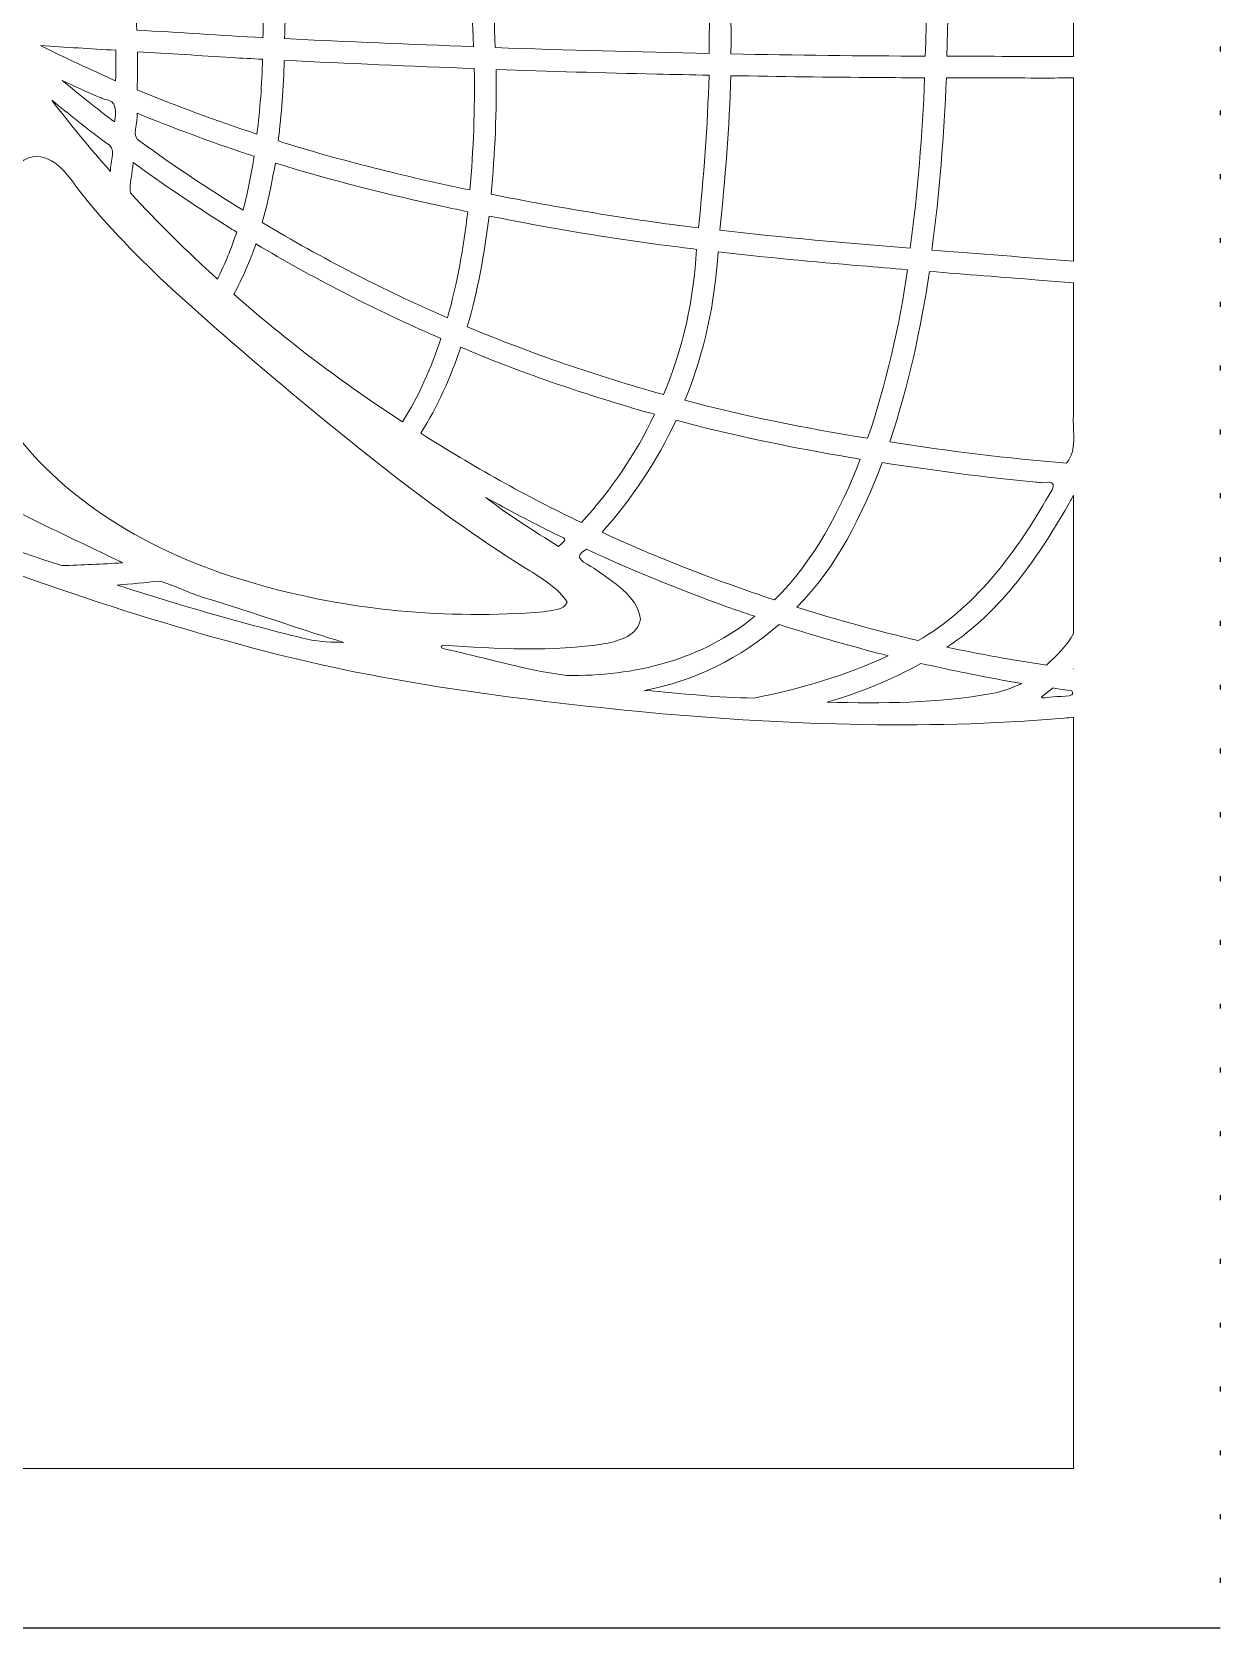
# Model space of a CAD drawing. Header units: millimetres. Extents: x -143 to 122, y -77 to 97.
# Drawn here: x -74.3 to -10.3, y -77.4 to 8.5 of the extents above; entities that cross this region are included whole.
import ezdxf
from ezdxf.lldxf.tags import DXFTag

# ---------------------------------------------------------------- set-up
doc = ezdxf.new("R2010")
doc.units = ezdxf.units.MM
doc.header["$MEASUREMENT"] = 0
doc.layers.add('Capa 1', color=7, linetype='Continuous')
tags = doc.linetypes.add('New Line27', pattern=[43299213.0, 3330708.7, -39968504.3]).pattern_tags.tags
tags[6:7] = [DXFTag(74, 4), DXFTag(75, 0), DXFTag(340, '0'), DXFTag(46, 1.0), DXFTag(50, 0.0), DXFTag(44, 0.0), DXFTag(45, 0.0)]
tags[4:5] = [DXFTag(74, 4), DXFTag(75, 0), DXFTag(340, '0'), DXFTag(46, 1.0), DXFTag(50, 0.0), DXFTag(44, 0.0), DXFTag(45, 0.0)]
tags = doc.linetypes.add('New Line28', pattern=[43299213.0, 3330708.7, -39968504.3]).pattern_tags.tags
tags[6:7] = [DXFTag(74, 4), DXFTag(75, 0), DXFTag(340, '0'), DXFTag(46, 1.0), DXFTag(50, 0.0), DXFTag(44, 0.0), DXFTag(45, 0.0)]
tags[4:5] = [DXFTag(74, 4), DXFTag(75, 0), DXFTag(340, '0'), DXFTag(46, 1.0), DXFTag(50, 0.0), DXFTag(44, 0.0), DXFTag(45, 0.0)]
tags = doc.linetypes.add('New Line29', pattern=[43299213.0, 3330708.7, -39968504.3]).pattern_tags.tags
tags[6:7] = [DXFTag(74, 4), DXFTag(75, 0), DXFTag(340, '0'), DXFTag(46, 1.0), DXFTag(50, 0.0), DXFTag(44, 0.0), DXFTag(45, 0.0)]
tags[4:5] = [DXFTag(74, 4), DXFTag(75, 0), DXFTag(340, '0'), DXFTag(46, 1.0), DXFTag(50, 0.0), DXFTag(44, 0.0), DXFTag(45, 0.0)]
tags = doc.linetypes.add('New Line30', pattern=[43299213.0, 3330708.7, -39968504.3]).pattern_tags.tags
tags[6:7] = [DXFTag(74, 4), DXFTag(75, 0), DXFTag(340, '0'), DXFTag(46, 1.0), DXFTag(50, 0.0), DXFTag(44, 0.0), DXFTag(45, 0.0)]
tags[4:5] = [DXFTag(74, 4), DXFTag(75, 0), DXFTag(340, '0'), DXFTag(46, 1.0), DXFTag(50, 0.0), DXFTag(44, 0.0), DXFTag(45, 0.0)]
tags = doc.linetypes.add('New Line31', pattern=[43299213.0, 3330708.7, -39968504.3]).pattern_tags.tags
tags[6:7] = [DXFTag(74, 4), DXFTag(75, 0), DXFTag(340, '0'), DXFTag(46, 1.0), DXFTag(50, 0.0), DXFTag(44, 0.0), DXFTag(45, 0.0)]
tags[4:5] = [DXFTag(74, 4), DXFTag(75, 0), DXFTag(340, '0'), DXFTag(46, 1.0), DXFTag(50, 0.0), DXFTag(44, 0.0), DXFTag(45, 0.0)]
tags = doc.linetypes.add('New Line32', pattern=[43299213.0, 3330708.7, -39968504.3]).pattern_tags.tags
tags[6:7] = [DXFTag(74, 4), DXFTag(75, 0), DXFTag(340, '0'), DXFTag(46, 1.0), DXFTag(50, 0.0), DXFTag(44, 0.0), DXFTag(45, 0.0)]
tags[4:5] = [DXFTag(74, 4), DXFTag(75, 0), DXFTag(340, '0'), DXFTag(46, 1.0), DXFTag(50, 0.0), DXFTag(44, 0.0), DXFTag(45, 0.0)]
tags = doc.linetypes.add('New Line33', pattern=[43299213.0, 3330708.7, -39968504.3]).pattern_tags.tags
tags[6:7] = [DXFTag(74, 4), DXFTag(75, 0), DXFTag(340, '0'), DXFTag(46, 1.0), DXFTag(50, 0.0), DXFTag(44, 0.0), DXFTag(45, 0.0)]
tags[4:5] = [DXFTag(74, 4), DXFTag(75, 0), DXFTag(340, '0'), DXFTag(46, 1.0), DXFTag(50, 0.0), DXFTag(44, 0.0), DXFTag(45, 0.0)]
tags = doc.linetypes.add('New Line34', pattern=[43299213.0, 3330708.7, -39968504.3]).pattern_tags.tags
tags[6:7] = [DXFTag(74, 4), DXFTag(75, 0), DXFTag(340, '0'), DXFTag(46, 1.0), DXFTag(50, 0.0), DXFTag(44, 0.0), DXFTag(45, 0.0)]
tags[4:5] = [DXFTag(74, 4), DXFTag(75, 0), DXFTag(340, '0'), DXFTag(46, 1.0), DXFTag(50, 0.0), DXFTag(44, 0.0), DXFTag(45, 0.0)]
tags = doc.linetypes.add('New Line35', pattern=[43299213.0, 3330708.7, -39968504.3]).pattern_tags.tags
tags[6:7] = [DXFTag(74, 4), DXFTag(75, 0), DXFTag(340, '0'), DXFTag(46, 1.0), DXFTag(50, 0.0), DXFTag(44, 0.0), DXFTag(45, 0.0)]
tags[4:5] = [DXFTag(74, 4), DXFTag(75, 0), DXFTag(340, '0'), DXFTag(46, 1.0), DXFTag(50, 0.0), DXFTag(44, 0.0), DXFTag(45, 0.0)]
tags = doc.linetypes.add('New Line36', pattern=[43299213.0, 3330708.7, -39968504.3]).pattern_tags.tags
tags[6:7] = [DXFTag(74, 4), DXFTag(75, 0), DXFTag(340, '0'), DXFTag(46, 1.0), DXFTag(50, 0.0), DXFTag(44, 0.0), DXFTag(45, 0.0)]
tags[4:5] = [DXFTag(74, 4), DXFTag(75, 0), DXFTag(340, '0'), DXFTag(46, 1.0), DXFTag(50, 0.0), DXFTag(44, 0.0), DXFTag(45, 0.0)]
tags = doc.linetypes.add('New Line37', pattern=[43299213.0, 3330708.7, -39968504.3]).pattern_tags.tags
tags[6:7] = [DXFTag(74, 4), DXFTag(75, 0), DXFTag(340, '0'), DXFTag(46, 1.0), DXFTag(50, 0.0), DXFTag(44, 0.0), DXFTag(45, 0.0)]
tags[4:5] = [DXFTag(74, 4), DXFTag(75, 0), DXFTag(340, '0'), DXFTag(46, 1.0), DXFTag(50, 0.0), DXFTag(44, 0.0), DXFTag(45, 0.0)]
tags = doc.linetypes.add('New Line38', pattern=[43299213.0, 3330708.7, -39968504.3]).pattern_tags.tags
tags[6:7] = [DXFTag(74, 4), DXFTag(75, 0), DXFTag(340, '0'), DXFTag(46, 1.0), DXFTag(50, 0.0), DXFTag(44, 0.0), DXFTag(45, 0.0)]
tags[4:5] = [DXFTag(74, 4), DXFTag(75, 0), DXFTag(340, '0'), DXFTag(46, 1.0), DXFTag(50, 0.0), DXFTag(44, 0.0), DXFTag(45, 0.0)]
tags = doc.linetypes.add('New Line39', pattern=[43299213.0, 3330708.7, -39968504.3]).pattern_tags.tags
tags[6:7] = [DXFTag(74, 4), DXFTag(75, 0), DXFTag(340, '0'), DXFTag(46, 1.0), DXFTag(50, 0.0), DXFTag(44, 0.0), DXFTag(45, 0.0)]
tags[4:5] = [DXFTag(74, 4), DXFTag(75, 0), DXFTag(340, '0'), DXFTag(46, 1.0), DXFTag(50, 0.0), DXFTag(44, 0.0), DXFTag(45, 0.0)]
tags = doc.linetypes.add('New Line40', pattern=[43299213.0, 3330708.7, -39968504.3]).pattern_tags.tags
tags[6:7] = [DXFTag(74, 4), DXFTag(75, 0), DXFTag(340, '0'), DXFTag(46, 1.0), DXFTag(50, 0.0), DXFTag(44, 0.0), DXFTag(45, 0.0)]
tags[4:5] = [DXFTag(74, 4), DXFTag(75, 0), DXFTag(340, '0'), DXFTag(46, 1.0), DXFTag(50, 0.0), DXFTag(44, 0.0), DXFTag(45, 0.0)]
tags = doc.linetypes.add('New Line41', pattern=[43299213.0, 3330708.7, -39968504.3]).pattern_tags.tags
tags[6:7] = [DXFTag(74, 4), DXFTag(75, 0), DXFTag(340, '0'), DXFTag(46, 1.0), DXFTag(50, 0.0), DXFTag(44, 0.0), DXFTag(45, 0.0)]
tags[4:5] = [DXFTag(74, 4), DXFTag(75, 0), DXFTag(340, '0'), DXFTag(46, 1.0), DXFTag(50, 0.0), DXFTag(44, 0.0), DXFTag(45, 0.0)]
tags = doc.linetypes.add('New Line42', pattern=[43299213.0, 3330708.7, -39968504.3]).pattern_tags.tags
tags[6:7] = [DXFTag(74, 4), DXFTag(75, 0), DXFTag(340, '0'), DXFTag(46, 1.0), DXFTag(50, 0.0), DXFTag(44, 0.0), DXFTag(45, 0.0)]
tags[4:5] = [DXFTag(74, 4), DXFTag(75, 0), DXFTag(340, '0'), DXFTag(46, 1.0), DXFTag(50, 0.0), DXFTag(44, 0.0), DXFTag(45, 0.0)]
tags = doc.linetypes.add('New Line43', pattern=[43299213.0, 3330708.7, -39968504.3]).pattern_tags.tags
tags[6:7] = [DXFTag(74, 4), DXFTag(75, 0), DXFTag(340, '0'), DXFTag(46, 1.0), DXFTag(50, 0.0), DXFTag(44, 0.0), DXFTag(45, 0.0)]
tags[4:5] = [DXFTag(74, 4), DXFTag(75, 0), DXFTag(340, '0'), DXFTag(46, 1.0), DXFTag(50, 0.0), DXFTag(44, 0.0), DXFTag(45, 0.0)]
tags = doc.linetypes.add('New Line44', pattern=[43299213.0, 3330708.7, -39968504.3]).pattern_tags.tags
tags[6:7] = [DXFTag(74, 4), DXFTag(75, 0), DXFTag(340, '0'), DXFTag(46, 1.0), DXFTag(50, 0.0), DXFTag(44, 0.0), DXFTag(45, 0.0)]
tags[4:5] = [DXFTag(74, 4), DXFTag(75, 0), DXFTag(340, '0'), DXFTag(46, 1.0), DXFTag(50, 0.0), DXFTag(44, 0.0), DXFTag(45, 0.0)]
tags = doc.linetypes.add('New Line45', pattern=[43299213.0, 3330708.7, -39968504.3]).pattern_tags.tags
tags[6:7] = [DXFTag(74, 4), DXFTag(75, 0), DXFTag(340, '0'), DXFTag(46, 1.0), DXFTag(50, 0.0), DXFTag(44, 0.0), DXFTag(45, 0.0)]
tags[4:5] = [DXFTag(74, 4), DXFTag(75, 0), DXFTag(340, '0'), DXFTag(46, 1.0), DXFTag(50, 0.0), DXFTag(44, 0.0), DXFTag(45, 0.0)]
tags = doc.linetypes.add('New Line46', pattern=[43299213.0, 3330708.7, -39968504.3]).pattern_tags.tags
tags[6:7] = [DXFTag(74, 4), DXFTag(75, 0), DXFTag(340, '0'), DXFTag(46, 1.0), DXFTag(50, 0.0), DXFTag(44, 0.0), DXFTag(45, 0.0)]
tags[4:5] = [DXFTag(74, 4), DXFTag(75, 0), DXFTag(340, '0'), DXFTag(46, 1.0), DXFTag(50, 0.0), DXFTag(44, 0.0), DXFTag(45, 0.0)]
tags = doc.linetypes.add('New Line47', pattern=[43299213.0, 3330708.7, -39968504.3]).pattern_tags.tags
tags[6:7] = [DXFTag(74, 4), DXFTag(75, 0), DXFTag(340, '0'), DXFTag(46, 1.0), DXFTag(50, 0.0), DXFTag(44, 0.0), DXFTag(45, 0.0)]
tags[4:5] = [DXFTag(74, 4), DXFTag(75, 0), DXFTag(340, '0'), DXFTag(46, 1.0), DXFTag(50, 0.0), DXFTag(44, 0.0), DXFTag(45, 0.0)]
tags = doc.linetypes.add('New Line48', pattern=[43299213.0, 3330708.7, -39968504.3]).pattern_tags.tags
tags[6:7] = [DXFTag(74, 4), DXFTag(75, 0), DXFTag(340, '0'), DXFTag(46, 1.0), DXFTag(50, 0.0), DXFTag(44, 0.0), DXFTag(45, 0.0)]
tags[4:5] = [DXFTag(74, 4), DXFTag(75, 0), DXFTag(340, '0'), DXFTag(46, 1.0), DXFTag(50, 0.0), DXFTag(44, 0.0), DXFTag(45, 0.0)]
tags = doc.linetypes.add('New Line49', pattern=[43299213.0, 3330708.7, -39968504.3]).pattern_tags.tags
tags[6:7] = [DXFTag(74, 4), DXFTag(75, 0), DXFTag(340, '0'), DXFTag(46, 1.0), DXFTag(50, 0.0), DXFTag(44, 0.0), DXFTag(45, 0.0)]
tags[4:5] = [DXFTag(74, 4), DXFTag(75, 0), DXFTag(340, '0'), DXFTag(46, 1.0), DXFTag(50, 0.0), DXFTag(44, 0.0), DXFTag(45, 0.0)]
tags = doc.linetypes.add('New Line50', pattern=[43299213.0, 3330708.7, -39968504.3]).pattern_tags.tags
tags[6:7] = [DXFTag(74, 4), DXFTag(75, 0), DXFTag(340, '0'), DXFTag(46, 1.0), DXFTag(50, 0.0), DXFTag(44, 0.0), DXFTag(45, 0.0)]
tags[4:5] = [DXFTag(74, 4), DXFTag(75, 0), DXFTag(340, '0'), DXFTag(46, 1.0), DXFTag(50, 0.0), DXFTag(44, 0.0), DXFTag(45, 0.0)]
tags = doc.linetypes.add('New Line51', pattern=[43299213.0, 3330708.7, -39968504.3]).pattern_tags.tags
tags[6:7] = [DXFTag(74, 4), DXFTag(75, 0), DXFTag(340, '0'), DXFTag(46, 1.0), DXFTag(50, 0.0), DXFTag(44, 0.0), DXFTag(45, 0.0)]
tags[4:5] = [DXFTag(74, 4), DXFTag(75, 0), DXFTag(340, '0'), DXFTag(46, 1.0), DXFTag(50, 0.0), DXFTag(44, 0.0), DXFTag(45, 0.0)]

msp = doc.modelspace()

# ---------------------------------------------------------------- linework, layer by layer
at = {"layer": 'Capa 1', "lineweight": 25}
msp.add_open_spline([(-10.3061, -77.448), (-10.3061, -77.448), (-142.7504, -77.448), (-142.7504, -77.448), (-142.7504, -77.448), (-142.7504, -77.448), (-142.7504, 97.0935), (-142.7504, 97.0935), (-142.7504, 97.0935), (-142.7504, 97.0935), (-10.3061, 97.0935), (-10.3061, 97.0935)], degree=3, knots=[0, 0, 0, 0, 0.25, 0.25, 0.25, 0.25, 0.5, 0.5, 0.5, 0.5, 1, 1, 1, 1], dxfattribs=at)
at = {"layer": 'Capa 1', "lineweight": 9}
for points, knots in [([(-19.8606, 18.3972), (-21.6492, 18.2599), (-23.4382, 18.1271), (-25.2271, 17.993), (-25.2271, 17.993), (-24.8526, 14.4137), (-24.8918, 10.8086), (-25.0207, 7.2171), (-25.0207, 7.2171), (-22.7474, 7.2184), (-20.4741, 7.1911), (-18.2008, 7.2085), (-18.2008, 7.2085), (-18.2008, 10.9753), (-18.2008, 14.7422), (-18.2008, 18.509), (-18.2008, 18.509), (-18.7541, 18.4717), (-19.3073, 18.4345), (-19.8606, 18.3972)], [0, 0, 0, 0, 0.1666667, 0.1666667, 0.1666667, 0.1666667, 0.3333333, 0.3333333, 0.3333333, 0.3333333, 0.5, 0.5, 0.5, 0.5, 0.6666667, 0.6666667, 0.6666667, 0.6666667, 1, 1, 1, 1]), ([(-26.0957, 12.876), (-26.1201, 14.5537), (-26.2318, 16.229), (-26.3967, 17.8985), (-26.3967, 17.8985), (-29.9848, 17.6364), (-33.5694, 17.3262), (-37.1468, 16.9439), (-37.1468, 16.9439), (-36.7531, 13.7587), (-36.6111, 10.5457), (-36.648, 7.3376), (-36.648, 7.3376), (-33.1596, 7.2699), (-29.6708, 7.2318), (-26.1817, 7.2172), (-26.1817, 7.2172), (-26.1192, 9.1028), (-26.0716, 10.9894), (-26.0957, 12.8761), (-26.0957, 12.8761), (-26.0957, 12.8761), (-26.0957, 12.876), (-26.0957, 12.876)], [0, 0, 0, 0, 0.1428571, 0.1428571, 0.1428571, 0.1428571, 0.2857143, 0.2857143, 0.2857143, 0.2857143, 0.4285714, 0.4285714, 0.4285714, 0.4285714, 0.5714286, 0.5714286, 0.5714286, 0.5714286, 0.7142857, 0.7142857, 0.7142857, 0.7142857, 1, 1, 1, 1]), ([(-37.8176, 10.1669), (-37.8675, 12.3924), (-38.0338, 14.6144), (-38.3078, 16.8234), (-38.3078, 16.8234), (-42.1556, 16.3757), (-45.9932, 15.8413), (-49.8147, 15.2066), (-49.8147, 15.2066), (-49.551, 12.7061), (-49.4165, 10.1942), (-49.3417, 7.6815), (-49.3417, 7.6815), (-45.5041, 7.5454), (-41.6654, 7.4418), (-37.8262, 7.3633), (-37.8262, 7.3633), (-37.8126, 8.2978), (-37.7998, 9.2324), (-37.8176, 10.1669)], [0, 0, 0, 0, 0.1666667, 0.1666667, 0.1666667, 0.1666667, 0.3333333, 0.3333333, 0.3333333, 0.3333333, 0.5, 0.5, 0.5, 0.5, 0.6666667, 0.6666667, 0.6666667, 0.6666667, 1, 1, 1, 1]), ([(-50.5457, 8.6361), (-50.6153, 10.7643), (-50.7584, 12.8905), (-50.9757, 15.0088), (-50.9757, 15.0088), (-54.319, 14.4371), (-57.6451, 13.7614), (-60.9432, 12.9706), (-60.9432, 12.9706), (-60.7631, 11.3756), (-60.6055, 9.7699), (-60.6852, 8.1631), (-60.6852, 8.1631), (-57.2952, 7.9886), (-53.9028, 7.8659), (-50.5113, 7.7245), (-50.5113, 7.7245), (-50.5228, 8.0284), (-50.5342, 8.3322), (-50.5457, 8.6361)], [0, 0, 0, 0, 0.1666667, 0.1666667, 0.1666667, 0.1666667, 0.3333333, 0.3333333, 0.3333333, 0.3333333, 0.5, 0.5, 0.5, 0.5, 0.6666667, 0.6666667, 0.6666667, 0.6666667, 1, 1, 1, 1]), ([(-61.8548, 9.9347), (-61.902, 10.8632), (-61.9893, 11.7891), (-62.0956, 12.7125), (-62.0956, 12.7125), (-64.3409, 12.1408), (-66.5713, 11.5104), (-68.7779, 10.8033), (-68.7779, 10.8033), (-68.7261, 10.0784), (-68.674, 9.3535), (-68.6403, 8.6275), (-68.6403, 8.6275), (-66.3787, 8.4855), (-64.1176, 8.3367), (-61.8548, 8.2147), (-61.8548, 8.2147), (-61.8343, 8.7876), (-61.8258, 9.362), (-61.8548, 9.9347)], [0, 0, 0, 0, 0.1666667, 0.1666667, 0.1666667, 0.1666667, 0.3333333, 0.3333333, 0.3333333, 0.3333333, 0.5, 0.5, 0.5, 0.5, 0.6666667, 0.6666667, 0.6666667, 0.6666667, 1, 1, 1, 1]), ([(-69.7755, 7.5353), (-71.1284, 7.6209), (-72.4819, 7.6979), (-73.8347, 7.7847), (-73.8347, 7.7847), (-72.4979, 7.1259), (-71.1447, 6.4977), (-69.7841, 5.8927), (-69.7841, 5.8927), (-69.7846, 6.4403), (-69.7578, 6.9879), (-69.7755, 7.5353)], [0, 0, 0, 0, 0.25, 0.25, 0.25, 0.25, 0.5, 0.5, 0.5, 0.5, 1, 1, 1, 1]), ([(-63.5404, 7.1397), (-65.2314, 7.2513), (-66.923, 7.3532), (-68.6145, 7.4579), (-68.6145, 7.4579), (-68.5958, 6.7728), (-68.6103, 6.0875), (-68.6231, 5.4025), (-68.6231, 5.4025), (-66.5084, 4.5316), (-64.3556, 3.7462), (-62.173, 3.0203), (-62.173, 3.0203), (-62.0077, 4.3588), (-61.9089, 5.7056), (-61.872, 7.0537), (-61.872, 7.0537), (-62.4281, 7.0824), (-62.9843, 7.111), (-63.5404, 7.1397)], [0, 0, 0, 0, 0.1666667, 0.1666667, 0.1666667, 0.1666667, 0.3333333, 0.3333333, 0.3333333, 0.3333333, 0.5, 0.5, 0.5, 0.5, 0.6666667, 0.6666667, 0.6666667, 0.6666667, 1, 1, 1, 1]), ([(-50.4683, 6.5463), (-53.88, 6.6876), (-57.292, 6.8243), (-60.7024, 6.9935), (-60.7024, 6.9935), (-60.7399, 5.5415), (-60.8435, 4.0902), (-61.0378, 2.6505), (-61.0378, 2.6505), (-57.6442, 1.589), (-54.1886, 0.7365), (-50.7091, 0.0103), (-50.7091, 0.0103), (-50.5107, 2.182), (-50.4312, 4.366), (-50.4683, 6.5464), (-50.4683, 6.5464), (-50.4683, 6.5464), (-50.4683, 6.5463), (-50.4683, 6.5463)], [0, 0, 0, 0, 0.1666667, 0.1666667, 0.1666667, 0.1666667, 0.3333333, 0.3333333, 0.3333333, 0.3333333, 0.5, 0.5, 0.5, 0.5, 0.6666667, 0.6666667, 0.6666667, 0.6666667, 1, 1, 1, 1]), ([(-40.647, 6.2539), (-43.5313, 6.3202), (-46.4156, 6.3962), (-49.2987, 6.5033), (-49.2987, 6.5033), (-49.2522, 4.2586), (-49.3528, 2.0127), (-49.5653, -0.222), (-49.5653, -0.222), (-45.8639, -0.9564), (-42.138, -1.5668), (-38.3938, -2.0366), (-38.3938, -2.0366), (-38.1161, 0.6998), (-37.9046, 3.4438), (-37.8262, 6.1937), (-37.8262, 6.1937), (-38.7665, 6.2138), (-39.7068, 6.2338), (-40.647, 6.2539)], [0, 0, 0, 0, 0.1666667, 0.1666667, 0.1666667, 0.1666667, 0.3333333, 0.3333333, 0.3333333, 0.3333333, 0.5, 0.5, 0.5, 0.5, 0.6666667, 0.6666667, 0.6666667, 0.6666667, 1, 1, 1, 1]), ([(-28.7531, 6.0647), (-31.3877, 6.0876), (-34.0223, 6.1207), (-36.6566, 6.1679), (-36.6566, 6.1679), (-36.732, 3.3861), (-36.9575, 0.6106), (-37.2414, -2.157), (-37.2414, -2.157), (-33.8347, -2.5537), (-30.4171, -2.8457), (-26.9987, -3.1202), (-26.9987, -3.1202), (-26.5808, -0.0775), (-26.3387, 2.9878), (-26.2161, 6.0561), (-26.2161, 6.0561), (-27.0618, 6.0589), (-27.9074, 6.0618), (-28.7531, 6.0647)], [0, 0, 0, 0, 0.1666667, 0.1666667, 0.1666667, 0.1666667, 0.3333333, 0.3333333, 0.3333333, 0.3333333, 0.5, 0.5, 0.5, 0.5, 0.6666667, 0.6666667, 0.6666667, 0.6666667, 1, 1, 1, 1]), ([(-19.8434, 6.0389), (-21.5777, 6.0493), (-23.3121, 6.0514), (-25.0465, 6.0561), (-25.0465, 6.0561), (-25.1811, 2.954), (-25.4098, -0.1459), (-25.8291, -3.2234), (-25.8291, -3.2234), (-23.2863, -3.4238), (-20.7435, -3.6242), (-18.2008, -3.8254), (-18.2008, -3.8254), (-18.2008, -0.5344), (-18.2008, 2.7565), (-18.2008, 6.0475), (-18.2008, 6.0475), (-18.7483, 6.0447), (-19.2959, 6.0418), (-19.8434, 6.0389)], [0, 0, 0, 0, 0.1666667, 0.1666667, 0.1666667, 0.1666667, 0.3333333, 0.3333333, 0.3333333, 0.3333333, 0.5, 0.5, 0.5, 0.5, 0.6666667, 0.6666667, 0.6666667, 0.6666667, 1, 1, 1, 1]), ([(-70.6269, 4.9897), (-71.3081, 5.2795), (-71.9821, 5.5933), (-72.6565, 5.9013), (-72.6565, 5.9013), (-71.7293, 5.1461), (-70.8022, 4.39), (-69.8443, 3.6739), (-69.8443, 3.6739), (-69.7702, 4.2448), (-69.6678, 4.8302), (-70.4109, 4.8971), (-70.4109, 4.8971), (-70.4829, 4.928), (-70.5549, 4.9588), (-70.6269, 4.9897)], [0, 0, 0, 0, 0.2, 0.2, 0.2, 0.2, 0.4, 0.4, 0.4, 0.4, 0.6, 0.6, 0.6, 0.6, 1, 1, 1, 1]), ([(-70.4033, 2.6247), (-71.3624, 3.3401), (-72.2935, 4.0918), (-73.2241, 4.8435), (-73.2241, 4.8435), (-72.2075, 3.534), (-71.1659, 2.2427), (-70.0593, 1.0079), (-70.0593, 1.0079), (-70.0937, 1.5481), (-69.6657, 2.3031), (-70.3328, 2.5702), (-70.3328, 2.5702), (-70.3328, 2.5702), (-70.4033, 2.6248), (-70.4033, 2.6248), (-70.4033, 2.6248), (-70.4033, 2.6248), (-70.4033, 2.6247), (-70.4033, 2.6247)], [0, 0, 0, 0, 0.1666667, 0.1666667, 0.1666667, 0.1666667, 0.3333333, 0.3333333, 0.3333333, 0.3333333, 0.5, 0.5, 0.5, 0.5, 0.6666667, 0.6666667, 0.6666667, 0.6666667, 1, 1, 1, 1]), ([(-63.0674, 2.0657), (-64.9409, 2.7082), (-66.7972, 3.4002), (-68.6317, 4.1469), (-68.6317, 4.1469), (-68.5451, 3.635), (-69.0278, 2.8784), (-68.4218, 2.6077), (-68.4218, 2.6077), (-66.643, 1.2871), (-64.7896, 0.0818), (-62.9213, -1.082), (-62.9213, -1.082), (-62.6665, -0.126), (-62.4807, 0.8473), (-62.3279, 1.8248), (-62.3279, 1.8248), (-62.5744, 1.9051), (-62.821, 1.9853), (-63.0675, 2.0656), (-63.0675, 2.0656), (-63.0675, 2.0656), (-63.0674, 2.0657), (-63.0674, 2.0657)], [0, 0, 0, 0, 0.1428571, 0.1428571, 0.1428571, 0.1428571, 0.2857143, 0.2857143, 0.2857143, 0.2857143, 0.4285714, 0.4285714, 0.4285714, 0.4285714, 0.5714286, 0.5714286, 0.5714286, 0.5714286, 0.7142857, 0.7142857, 0.7142857, 0.7142857, 1, 1, 1, 1]), ([(-45.4716, -22.1866), (-45.9231, -21.4525), (-46.7841, -20.9522), (-47.4874, -20.4949), (-47.4874, -20.4949), (-52.3455, -17.4987), (-56.7909, -13.8601), (-61.1725, -10.2041), (-61.1725, -10.2041), (-64.8833, -7.0185), (-68.7002, -3.8687), (-71.7535, -0.0241), (-71.7535, -0.0241), (-72.3671, 0.8525), (-73.2429, 2.1227), (-74.4797, 1.7389), (-74.4797, 1.7389), (-75.8687, 1.1335), (-76.5175, -0.3965), (-77.0511, -1.7011), (-77.0511, -1.7011), (-78.3984, -5.2868), (-77.9274, -9.5843), (-75.5625, -12.6009), (-75.5625, -12.6009), (-72.3956, -17.0309), (-67.4067, -19.7365), (-62.2762, -21.1889), (-62.2762, -21.1889), (-57.2483, -22.6377), (-51.9461, -23.1242), (-46.7358, -22.7111), (-46.7358, -22.7111), (-46.3259, -22.6128), (-45.6228, -22.6581), (-45.4716, -22.1865), (-45.4716, -22.1865), (-45.4716, -22.1865), (-45.4716, -22.1866), (-45.4716, -22.1866)], [0, 0, 0, 0, 0.0909091, 0.0909091, 0.0909091, 0.0909091, 0.1818182, 0.1818182, 0.1818182, 0.1818182, 0.2727273, 0.2727273, 0.2727273, 0.2727273, 0.3636364, 0.3636364, 0.3636364, 0.3636364, 0.4545455, 0.4545455, 0.4545455, 0.4545455, 0.5454545, 0.5454545, 0.5454545, 0.5454545, 0.6363636, 0.6363636, 0.6363636, 0.6363636, 0.7272727, 0.7272727, 0.7272727, 0.7272727, 0.8181818, 0.8181818, 0.8181818, 0.8181818, 1, 1, 1, 1]), ([(-63.9188, -1.856), (-65.5879, -0.7883), (-67.2357, 0.3287), (-68.8467, 1.4894), (-68.8467, 1.4894), (-68.8601, 0.9494), (-69.0753, 0.3475), (-68.9868, -0.1472), (-68.9868, -0.1472), (-67.5018, -1.7681), (-65.93, -3.3078), (-64.3058, -4.7887), (-64.3058, -4.7887), (-63.8932, -3.9742), (-63.5516, -3.1269), (-63.2652, -2.2603), (-63.2652, -2.2603), (-63.4831, -2.1256), (-63.7009, -1.9908), (-63.9188, -1.8561), (-63.9188, -1.8561), (-63.9188, -1.8561), (-63.9188, -1.856), (-63.9188, -1.856)], [0, 0, 0, 0, 0.1428571, 0.1428571, 0.1428571, 0.1428571, 0.2857143, 0.2857143, 0.2857143, 0.2857143, 0.4285714, 0.4285714, 0.4285714, 0.4285714, 0.5714286, 0.5714286, 0.5714286, 0.5714286, 0.7142857, 0.7142857, 0.7142857, 0.7142857, 1, 1, 1, 1]), ([(-52.0507, -0.9014), (-55.1246, -0.2347), (-58.1809, 0.5243), (-61.184, 1.4636), (-61.184, 1.4636), (-61.3742, 0.3881), (-61.5792, -0.6876), (-61.8892, -1.7356), (-61.8892, -1.7356), (-58.687, -3.6703), (-55.351, -5.3848), (-51.9131, -6.8699), (-51.9131, -6.8699), (-51.3834, -5.0021), (-51.0496, -3.0857), (-50.8209, -1.1594), (-50.8209, -1.1594), (-51.2308, -1.0734), (-51.6408, -0.9874), (-52.0507, -0.9014)], [0, 0, 0, 0, 0.1666667, 0.1666667, 0.1666667, 0.1666667, 0.3333333, 0.3333333, 0.3333333, 0.3333333, 0.5, 0.5, 0.5, 0.5, 0.6666667, 0.6666667, 0.6666667, 0.6666667, 1, 1, 1, 1]), ([(-39.83, -3.017), (-43.13, -2.5912), (-46.4143, -2.0442), (-49.6771, -1.3916), (-49.6771, -1.3916), (-49.921, -3.4062), (-50.2821, -5.4099), (-50.8467, -7.3601), (-50.8467, -7.3601), (-47.4203, -8.7875), (-43.8714, -10.0112), (-40.2772, -11.0065), (-40.2772, -11.0065), (-39.2282, -8.5518), (-38.6428, -5.8716), (-38.5056, -3.189), (-38.5056, -3.189), (-38.9471, -3.1317), (-39.3885, -3.0743), (-39.83, -3.017)], [0, 0, 0, 0, 0.1666667, 0.1666667, 0.1666667, 0.1666667, 0.3333333, 0.3333333, 0.3333333, 0.3333333, 0.5, 0.5, 0.5, 0.5, 0.6666667, 0.6666667, 0.6666667, 0.6666667, 1, 1, 1, 1]), ([(-52.8161, -7.747), (-56.0491, -6.3245), (-59.1976, -4.7025), (-62.2332, -2.8965), (-62.2332, -2.8965), (-62.5472, -3.8357), (-62.9513, -4.7303), (-63.42, -5.6055), (-63.42, -5.6055), (-60.5648, -8.113), (-57.5239, -10.409), (-54.3383, -12.477), (-54.3383, -12.477), (-53.4435, -11.0804), (-52.7907, -9.5486), (-52.2657, -7.9878), (-52.2657, -7.9878), (-52.4492, -7.9075), (-52.6326, -7.8273), (-52.8161, -7.747)], [0, 0, 0, 0, 0.1666667, 0.1666667, 0.1666667, 0.1666667, 0.3333333, 0.3333333, 0.3333333, 0.3333333, 0.5, 0.5, 0.5, 0.5, 0.6666667, 0.6666667, 0.6666667, 0.6666667, 1, 1, 1, 1]), ([(-29.6303, -4.0748), (-32.2054, -3.8621), (-34.7775, -3.6128), (-37.3446, -3.318), (-37.3446, -3.318), (-37.5134, -6.0577), (-38.066, -8.7811), (-39.1334, -11.3161), (-39.1334, -11.3161), (-35.8929, -12.1832), (-32.5957, -12.8195), (-29.2863, -13.3629), (-29.2863, -13.3629), (-28.2711, -10.417), (-27.593, -7.3615), (-27.1363, -4.2812), (-27.1363, -4.2812), (-27.9676, -4.2124), (-28.799, -4.1436), (-29.6303, -4.0748)], [0, 0, 0, 0, 0.1666667, 0.1666667, 0.1666667, 0.1666667, 0.3333333, 0.3333333, 0.3333333, 0.3333333, 0.5, 0.5, 0.5, 0.5, 0.6666667, 0.6666667, 0.6666667, 0.6666667, 1, 1, 1, 1]), ([(-20.0928, -4.8402), (-22.0482, -4.6895), (-24.0031, -4.5316), (-25.9581, -4.3758), (-25.9581, -4.3758), (-26.4265, -7.4869), (-27.0867, -10.5796), (-28.0995, -13.5607), (-28.0995, -13.5607), (-24.9402, -14.0485), (-21.7662, -14.4494), (-18.5792, -14.7045), (-18.5792, -14.7045), (-17.9729, -13.9773), (-18.2669, -13.0213), (-18.2008, -12.1569), (-18.2008, -12.1569), (-18.2008, -9.7667), (-18.2008, -7.3766), (-18.2008, -4.9864), (-18.2008, -4.9864), (-18.8315, -4.9377), (-19.4621, -4.8889), (-20.0928, -4.8402)], [0, 0, 0, 0, 0.1428571, 0.1428571, 0.1428571, 0.1428571, 0.2857143, 0.2857143, 0.2857143, 0.2857143, 0.4285714, 0.4285714, 0.4285714, 0.4285714, 0.5714286, 0.5714286, 0.5714286, 0.5714286, 0.7142857, 0.7142857, 0.7142857, 0.7142857, 1, 1, 1, 1]), ([(-41.3178, -11.9181), (-44.6688, -10.9435), (-47.9922, -9.8189), (-51.1993, -8.4609), (-51.1993, -8.4609), (-51.7533, -10.0719), (-52.4387, -11.6473), (-53.3493, -13.0964), (-53.3493, -13.0964), (-50.5586, -14.8606), (-47.6805, -16.4863), (-44.6976, -17.9038), (-44.6976, -17.9038), (-43.099, -16.1529), (-41.7829, -14.2054), (-40.7588, -12.0729), (-40.7588, -12.0729), (-40.9451, -12.0213), (-41.1315, -11.9697), (-41.3178, -11.9181)], [0, 0, 0, 0, 0.1666667, 0.1666667, 0.1666667, 0.1666667, 0.3333333, 0.3333333, 0.3333333, 0.3333333, 0.5, 0.5, 0.5, 0.5, 0.6666667, 0.6666667, 0.6666667, 0.6666667, 1, 1, 1, 1]), ([(-30.8343, -14.2917), (-33.7826, -13.7783), (-36.715, -13.1649), (-39.6064, -12.3911), (-39.6064, -12.3911), (-40.6268, -14.589), (-41.9763, -16.6179), (-43.5882, -18.4284), (-43.5882, -18.4284), (-40.552, -19.834), (-37.4902, -21.0032), (-34.3087, -22.0662), (-34.3087, -22.0662), (-32.1696, -19.9708), (-30.7392, -17.2464), (-29.6905, -14.4895), (-29.6905, -14.4895), (-30.0718, -14.4236), (-30.453, -14.3576), (-30.8343, -14.2917)], [0, 0, 0, 0, 0.1666667, 0.1666667, 0.1666667, 0.1666667, 0.3333333, 0.3333333, 0.3333333, 0.3333333, 0.5, 0.5, 0.5, 0.5, 0.6666667, 0.6666667, 0.6666667, 0.6666667, 1, 1, 1, 1]), ([(-69.6379, -19.9592), (-72.1436, -18.7314), (-74.701, -17.5967), (-77.1372, -16.2268), (-77.1372, -16.2268), (-78.1727, -15.6483), (-79.2188, -15.0762), (-80.216, -14.4294), (-80.216, -14.4294), (-81.6356, -14.8476), (-83.0947, -15.1108), (-84.559, -15.3152), (-84.559, -15.3152), (-83.3967, -16.1064), (-82.1681, -16.7431), (-80.8457, -17.2207), (-80.8457, -17.2207), (-78.1688, -18.2714), (-75.4325, -19.3566), (-72.6795, -20.222), (-72.6795, -20.222), (-71.5934, -20.1823), (-70.5076, -20.1374), (-69.4228, -20.0711), (-69.4228, -20.0711), (-69.4945, -20.0338), (-69.5661, -19.9966), (-69.6378, -19.9593), (-69.6378, -19.9593), (-69.6378, -19.9593), (-69.6379, -19.9592), (-69.6379, -19.9592)], [0, 0, 0, 0, 0.1111111, 0.1111111, 0.1111111, 0.1111111, 0.2222222, 0.2222222, 0.2222222, 0.2222222, 0.3333333, 0.3333333, 0.3333333, 0.3333333, 0.4444444, 0.4444444, 0.4444444, 0.4444444, 0.5555556, 0.5555556, 0.5555556, 0.5555556, 0.6666667, 0.6666667, 0.6666667, 0.6666667, 0.7777778, 0.7777778, 0.7777778, 0.7777778, 1, 1, 1, 1]), ([(-20.2304, -15.7279), (-22.9955, -15.461), (-25.7509, -15.1004), (-28.4951, -14.6701), (-28.4951, -14.6701), (-29.586, -17.4868), (-30.9339, -20.3023), (-33.1047, -22.4618), (-33.1047, -22.4618), (-30.9444, -23.1347), (-28.7626, -23.7405), (-26.56, -24.2592), (-26.56, -24.2592), (-23.5766, -22.5309), (-21.3807, -19.6572), (-19.6918, -16.7011), (-19.6918, -16.7011), (-19.3749, -16.1919), (-18.9002, -15.5888), (-19.8694, -15.7577), (-19.8694, -15.7577), (-19.9897, -15.7478), (-20.11, -15.7378), (-20.2304, -15.7279)], [0, 0, 0, 0, 0.1428571, 0.1428571, 0.1428571, 0.1428571, 0.2857143, 0.2857143, 0.2857143, 0.2857143, 0.4285714, 0.4285714, 0.4285714, 0.4285714, 0.5714286, 0.5714286, 0.5714286, 0.5714286, 0.7142857, 0.7142857, 0.7142857, 0.7142857, 1, 1, 1, 1]), ([(-46.1338, -18.5058), (-47.3785, -17.872), (-48.631, -17.2504), (-49.8404, -16.5536), (-49.8404, -16.5536), (-48.5968, -17.5423), (-47.2722, -18.3458), (-45.9274, -19.1852), (-45.9274, -19.1852), (-45.3592, -18.7352), (-45.5624, -18.779), (-46.1338, -18.5058)], [0, 0, 0, 0, 0.25, 0.25, 0.25, 0.25, 0.5, 0.5, 0.5, 0.5, 1, 1, 1, 1]), ([(-18.347, -16.6997), (-20.0568, -19.7025), (-22.0654, -22.712), (-25.0293, -24.6118), (-25.0293, -24.6118), (-23.2441, -24.9842), (-21.4506, -25.3214), (-19.6456, -25.5836), (-19.6456, -25.5836), (-19.1282, -25.0656), (-18.5259, -24.5237), (-18.2008, -23.8866), (-18.2008, -23.8866), (-18.2008, -21.405), (-18.2008, -18.9234), (-18.2008, -16.4417), (-18.2008, -16.4417), (-18.2495, -16.5277), (-18.2983, -16.6137), (-18.347, -16.6997)], [0, 0, 0, 0, 0.1666667, 0.1666667, 0.1666667, 0.1666667, 0.3333333, 0.3333333, 0.3333333, 0.3333333, 0.5, 0.5, 0.5, 0.5, 0.6666667, 0.6666667, 0.6666667, 0.6666667, 1, 1, 1, 1]), ([(-18.6996, -28.4389), (-26.3839, -29.0958), (-34.1035, -28.7813), (-41.7736, -28.0691), (-41.7736, -28.0691), (-48.4508, -27.3856), (-55.1613, -26.5471), (-61.6744, -24.8454), (-61.6744, -24.8454), (-69.1663, -22.8887), (-76.4928, -20.3764), (-83.6044, -17.3362), (-83.6044, -17.3362), (-88.3007, -18.6406), (-91.8782, -22.5164), (-94.1642, -26.6834), (-94.1642, -26.6834), (-97.266, -32.479), (-98.9342, -38.9083), (-100.3487, -45.3037), (-100.3487, -45.3037), (-101.7393, -51.7529), (-102.926, -58.2891), (-105.2078, -64.4991), (-105.2078, -64.4991), (-105.8143, -66.0173), (-106.503, -67.5429), (-107.4868, -68.8593), (-107.4868, -68.8593), (-77.7248, -68.8593), (-47.9627, -68.8593), (-18.2007, -68.8593), (-18.2007, -68.8593), (-18.2007, -55.3686), (-18.2007, -41.878), (-18.2007, -28.3873), (-18.2007, -28.3873), (-18.367, -28.4045), (-18.5332, -28.4217), (-18.6995, -28.4389), (-18.6995, -28.4389), (-18.6995, -28.4389), (-18.6996, -28.4389), (-18.6996, -28.4389)], [0, 0, 0, 0, 0.0833333, 0.0833333, 0.0833333, 0.0833333, 0.1666667, 0.1666667, 0.1666667, 0.1666667, 0.25, 0.25, 0.25, 0.25, 0.3333333, 0.3333333, 0.3333333, 0.3333333, 0.4166667, 0.4166667, 0.4166667, 0.4166667, 0.5, 0.5, 0.5, 0.5, 0.5833333, 0.5833333, 0.5833333, 0.5833333, 0.6666667, 0.6666667, 0.6666667, 0.6666667, 0.75, 0.75, 0.75, 0.75, 0.8333333, 0.8333333, 0.8333333, 0.8333333, 1, 1, 1, 1]), ([(-36.3556, -22.6166), (-39.1017, -21.6533), (-41.7867, -20.5627), (-44.4225, -19.3314), (-44.4225, -19.3314), (-45.2683, -19.794), (-44.5116, -20.0734), (-43.9949, -20.3802), (-43.9949, -20.3802), (-43.0341, -21.1025), (-41.6982, -21.8017), (-41.5243, -23.0982), (-41.5243, -23.0982), (-41.6436, -23.9876), (-42.6514, -24.2687), (-43.4077, -24.4226), (-43.4077, -24.4226), (-46.2957, -24.8712), (-49.2417, -24.7084), (-52.1454, -24.5), (-52.1454, -24.5), (-52.678, -24.7192), (-51.2649, -24.8162), (-50.9589, -24.9713), (-50.9589, -24.9713), (-49.1441, -25.3851), (-47.3365, -25.9209), (-45.4889, -26.1341), (-45.4889, -26.1341), (-41.8937, -26.2128), (-38.1483, -25.2742), (-35.3666, -22.9521), (-35.3666, -22.9521), (-35.6963, -22.8403), (-36.0259, -22.7285), (-36.3556, -22.6167), (-36.3556, -22.6167), (-36.3556, -22.6167), (-36.3556, -22.6166), (-36.3556, -22.6166)], [0, 0, 0, 0, 0.0909091, 0.0909091, 0.0909091, 0.0909091, 0.1818182, 0.1818182, 0.1818182, 0.1818182, 0.2727273, 0.2727273, 0.2727273, 0.2727273, 0.3636364, 0.3636364, 0.3636364, 0.3636364, 0.4545455, 0.4545455, 0.4545455, 0.4545455, 0.5454545, 0.5454545, 0.5454545, 0.5454545, 0.6363636, 0.6363636, 0.6363636, 0.6363636, 0.7272727, 0.7272727, 0.7272727, 0.7272727, 0.8181818, 0.8181818, 0.8181818, 0.8181818, 1, 1, 1, 1]), ([(-58.26, -24.1216), (-60.5133, -23.4186), (-62.7398, -22.6365), (-64.9995, -21.9557), (-64.9995, -21.9557), (-65.8296, -21.6981), (-66.6233, -21.2836), (-67.4386, -21.0532), (-67.4386, -21.0532), (-68.1934, -21.1383), (-68.9489, -21.2151), (-69.7068, -21.2664), (-69.7068, -21.2664), (-66.3033, -22.369), (-62.8534, -23.3589), (-59.3852, -24.2064), (-59.3852, -24.2064), (-58.7678, -24.3247), (-58.1328, -24.3553), (-57.5033, -24.3538), (-57.5033, -24.3538), (-57.7556, -24.2764), (-58.0078, -24.199), (-58.2601, -24.1216), (-58.2601, -24.1216), (-58.2601, -24.1216), (-58.26, -24.1216), (-58.26, -24.1216)], [0, 0, 0, 0, 0.125, 0.125, 0.125, 0.125, 0.25, 0.25, 0.25, 0.25, 0.375, 0.375, 0.375, 0.375, 0.5, 0.5, 0.5, 0.5, 0.625, 0.625, 0.625, 0.625, 0.75, 0.75, 0.75, 0.75, 1, 1, 1, 1]), ([(-28.6843, -24.9472), (-30.4887, -24.4733), (-32.2845, -23.966), (-34.0594, -23.3906), (-34.0594, -23.3906), (-36.1018, -25.2064), (-38.6154, -26.4324), (-41.3007, -26.9424), (-41.3007, -26.9424), (-39.3398, -27.0891), (-37.3506, -27.3542), (-35.401, -27.3552), (-35.401, -27.3552), (-32.9178, -26.8562), (-30.4567, -26.1528), (-28.1769, -25.0762), (-28.1769, -25.0762), (-28.346, -25.0332), (-28.5152, -24.9902), (-28.6843, -24.9472)], [0, 0, 0, 0, 0.1666667, 0.1666667, 0.1666667, 0.1666667, 0.3333333, 0.3333333, 0.3333333, 0.3333333, 0.5, 0.5, 0.5, 0.5, 0.6666667, 0.6666667, 0.6666667, 0.6666667, 1, 1, 1, 1]), ([(-21.4172, -26.4952), (-23.0913, -26.2033), (-24.7563, -25.8632), (-26.4139, -25.489), (-26.4139, -25.489), (-28.0163, -26.3743), (-29.7046, -27.0638), (-31.4622, -27.5702), (-31.4622, -27.5702), (-28.5071, -27.6637), (-25.5218, -27.6256), (-22.6041, -27.1144), (-22.6041, -27.1144), (-22.0343, -26.9934), (-21.4993, -26.8204), (-20.9873, -26.564), (-20.9873, -26.564), (-21.1306, -26.5411), (-21.274, -26.5181), (-21.4173, -26.4952), (-21.4173, -26.4952), (-21.4173, -26.4952), (-21.4172, -26.4952), (-21.4172, -26.4952)], [0, 0, 0, 0, 0.1428571, 0.1428571, 0.1428571, 0.1428571, 0.2857143, 0.2857143, 0.2857143, 0.2857143, 0.4285714, 0.4285714, 0.4285714, 0.4285714, 0.5714286, 0.5714286, 0.5714286, 0.5714286, 0.7142857, 0.7142857, 0.7142857, 0.7142857, 1, 1, 1, 1]), ([(-19.293, -26.8134), (-19.6854, -27.1332), (-20.3913, -27.4806), (-19.458, -27.3068), (-19.458, -27.3068), (-19.1396, -27.205), (-17.9459, -27.4046), (-18.2971, -26.9623), (-18.2971, -26.9623), (-18.6291, -26.9126), (-18.961, -26.863), (-19.293, -26.8133), (-19.293, -26.8133), (-19.293, -26.8133), (-19.293, -26.8134), (-19.293, -26.8134)], [0, 0, 0, 0, 0.2, 0.2, 0.2, 0.2, 0.4, 0.4, 0.4, 0.4, 0.6, 0.6, 0.6, 0.6, 1, 1, 1, 1])]:
    msp.add_open_spline(points, degree=3, knots=knots, dxfattribs=at)
at = {"layer": 'Capa 1', "linetype": 'New Line27', "lineweight": 25}
msp.add_open_spline([(-10.3061, 7.735), (-10.3061, 7.6469), (-10.3061, 7.5588), (-10.3061, 7.4707)], degree=3, dxfattribs=at)
at = {"layer": 'Capa 1', "linetype": 'New Line28', "lineweight": 25}
msp.add_open_spline([(-10.3061, 4.2979), (-10.3061, 4.2097), (-10.3061, 4.1216), (-10.3061, 4.0334)], degree=3, dxfattribs=at)
at = {"layer": 'Capa 1', "linetype": 'New Line29', "lineweight": 25}
msp.add_open_spline([(-10.3061, 0.8608), (-10.3061, 0.7727), (-10.3061, 0.6846), (-10.3061, 0.5965)], degree=3, dxfattribs=at)
at = {"layer": 'Capa 1', "linetype": 'New Line30', "lineweight": 25}
msp.add_open_spline([(-10.3061, -2.5759), (-10.3061, -2.664), (-10.3061, -2.752), (-10.3061, -2.8401)], degree=3, dxfattribs=at)
at = {"layer": 'Capa 1', "linetype": 'New Line31', "lineweight": 25}
msp.add_open_spline([(-10.3061, -6.0125), (-10.3061, -6.1007), (-10.3061, -6.1888), (-10.3061, -6.2769)], degree=3, dxfattribs=at)
at = {"layer": 'Capa 1', "linetype": 'New Line32', "lineweight": 25}
msp.add_open_spline([(-10.3061, -9.4494), (-10.3061, -9.5376), (-10.3061, -9.6257), (-10.3061, -9.7139)], degree=3, dxfattribs=at)
at = {"layer": 'Capa 1', "linetype": 'New Line33', "lineweight": 25}
msp.add_open_spline([(-10.3061, -12.8865), (-10.3061, -12.9746), (-10.3061, -13.0626), (-10.3061, -13.1507)], degree=3, dxfattribs=at)
at = {"layer": 'Capa 1', "linetype": 'New Line34', "lineweight": 25}
msp.add_open_spline([(-10.3061, -16.3232), (-10.3061, -16.4113), (-10.3061, -16.4994), (-10.3061, -16.5874)], degree=3, dxfattribs=at)
at = {"layer": 'Capa 1', "linetype": 'New Line35', "lineweight": 25}
msp.add_open_spline([(-10.3061, -19.7599), (-10.3061, -19.848), (-10.3061, -19.9361), (-10.3061, -20.0241)], degree=3, dxfattribs=at)
at = {"layer": 'Capa 1', "linetype": 'New Line36', "lineweight": 25}
msp.add_open_spline([(-10.3061, -23.1969), (-10.3061, -23.2851), (-10.3061, -23.3733), (-10.3061, -23.4613)], degree=3, dxfattribs=at)
at = {"layer": 'Capa 1', "lineweight": 9}
msp.add_open_spline([(-18.2094, -25.79), (-18.1936, -25.8018), (-18.2005, -25.7615), (-18.2094, -25.79)], degree=3, dxfattribs=at)
at = {"layer": 'Capa 1', "linetype": 'New Line37', "lineweight": 25}
msp.add_open_spline([(-10.3061, -26.6339), (-10.3061, -26.722), (-10.3061, -26.8101), (-10.3061, -26.8981)], degree=3, dxfattribs=at)
at = {"layer": 'Capa 1', "linetype": 'New Line38', "lineweight": 25}
msp.add_open_spline([(-10.3061, -30.0706), (-10.3061, -30.1588), (-10.3061, -30.2469), (-10.3061, -30.335)], degree=3, dxfattribs=at)
at = {"layer": 'Capa 1', "linetype": 'New Line39', "lineweight": 25}
msp.add_open_spline([(-10.3061, -33.5075), (-10.3061, -33.5957), (-10.3061, -33.6839), (-10.3061, -33.772)], degree=3, dxfattribs=at)
at = {"layer": 'Capa 1', "linetype": 'New Line40', "lineweight": 25}
msp.add_open_spline([(-10.3061, -36.9446), (-10.3061, -37.0328), (-10.3061, -37.1209), (-10.3061, -37.2089)], degree=3, dxfattribs=at)
at = {"layer": 'Capa 1', "linetype": 'New Line41', "lineweight": 25}
msp.add_open_spline([(-10.3061, -40.3816), (-10.3061, -40.4698), (-10.3061, -40.558), (-10.3061, -40.646)], degree=3, dxfattribs=at)
at = {"layer": 'Capa 1', "linetype": 'New Line42', "lineweight": 25}
msp.add_open_spline([(-10.3061, -43.8187), (-10.3061, -43.9069), (-10.3061, -43.995), (-10.3061, -44.083)], degree=3, dxfattribs=at)
at = {"layer": 'Capa 1', "linetype": 'New Line43', "lineweight": 25}
msp.add_open_spline([(-10.3061, -47.2554), (-10.3061, -47.3437), (-10.3061, -47.4319), (-10.3061, -47.5199)], degree=3, dxfattribs=at)
at = {"layer": 'Capa 1', "linetype": 'New Line44', "lineweight": 25}
msp.add_open_spline([(-10.3061, -50.6922), (-10.3061, -50.7805), (-10.3061, -50.8687), (-10.3061, -50.9566)], degree=3, dxfattribs=at)
at = {"layer": 'Capa 1', "linetype": 'New Line45', "lineweight": 25}
msp.add_open_spline([(-10.3061, -54.129), (-10.3061, -54.2173), (-10.3061, -54.3053), (-10.3061, -54.3932)], degree=3, dxfattribs=at)
at = {"layer": 'Capa 1', "linetype": 'New Line46', "lineweight": 25}
msp.add_open_spline([(-10.3061, -57.5656), (-10.3061, -57.654), (-10.3061, -57.7422), (-10.3061, -57.8302)], degree=3, dxfattribs=at)
at = {"layer": 'Capa 1', "linetype": 'New Line47', "lineweight": 25}
msp.add_open_spline([(-10.3061, -61.0025), (-10.3061, -61.091), (-10.3061, -61.1791), (-10.3061, -61.267)], degree=3, dxfattribs=at)
at = {"layer": 'Capa 1', "linetype": 'New Line48', "lineweight": 25}
msp.add_open_spline([(-10.3061, -64.4396), (-10.3061, -64.5282), (-10.3061, -64.6163), (-10.3061, -64.7041)], degree=3, dxfattribs=at)
at = {"layer": 'Capa 1', "linetype": 'New Line49', "lineweight": 25}
msp.add_open_spline([(-10.3061, -67.8768), (-10.3061, -67.9654), (-10.3061, -68.0534), (-10.3061, -68.1409)], degree=3, dxfattribs=at)
at = {"layer": 'Capa 1', "linetype": 'New Line50', "lineweight": 25}
msp.add_open_spline([(-10.3061, -71.3132), (-10.3061, -71.4023), (-10.3061, -71.4905), (-10.3061, -71.5778)], degree=3, dxfattribs=at)
at = {"layer": 'Capa 1', "linetype": 'New Line51', "lineweight": 25}
msp.add_open_spline([(-10.3061, -74.7504), (-10.3061, -74.8407), (-10.3061, -74.9288), (-10.3061, -75.0147)], degree=3, dxfattribs=at)

doc.saveas('drawing.dxf')
